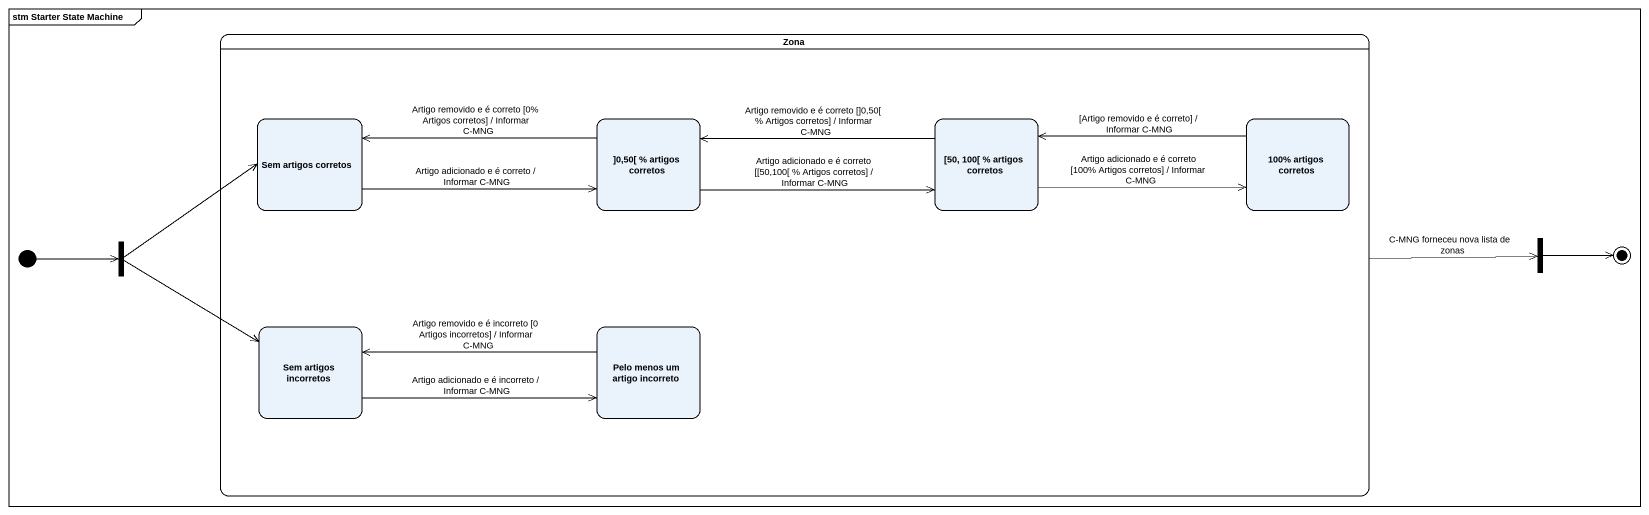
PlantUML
@startuml
mainframe stm Starter State Machine
hide empty description
state Zona {
  state "Sem artigos corretos" as Sem_artigos_corretos
  state "]0,50[ % artigos corretos" as s0_50_artigos_corretos
  state "[50, 100[ % artigos corretos" as s50_100_artigos_corretos
  state "100% artigos corretos" as s100_artigos_corretos
  state "Sem artigos incorretos" as Sem_artigos_incorretos
  state "Pelo menos um artigo incorreto" as Pelo_menos_um_artigo
}
state fork1 <<fork>>
state fork2 <<fork>>
[*] -right-> fork1
Zona -right-> fork2 : C-MNG forneceu nova lista de zonas
Sem_artigos_corretos -right-> s0_50_artigos_corretos : Artigo adicionado e é correto / Informar C-MNG
s0_50_artigos_corretos -left-> Sem_artigos_corretos : Artigo removido e é correto [0% Artigos corretos] / Informar C-MNG
s0_50_artigos_corretos -right-> s50_100_artigos_corretos : Artigo adicionado e é correto ~[~[50,100[ % Artigos corretos] / Informar C-MNG
s50_100_artigos_corretos -left-> s0_50_artigos_corretos : Artigo removido e é correto []0,50[ % Artigos corretos] / Informar C-MNG
s50_100_artigos_corretos -right-> s100_artigos_corretos : Artigo adicionado e é correto [100% Artigos corretos] / Informar C-MNG
s100_artigos_corretos -left-> s50_100_artigos_corretos : [Artigo removido e é correto] / Informar C-MNG
fork1 -right-> Sem_artigos_corretos
fork1 --> Sem_artigos_incorretos
Sem_artigos_incorretos -right-> Pelo_menos_um_artigo : Artigo adicionado e é incorreto / Informar C-MNG
Pelo_menos_um_artigo -left-> Sem_artigos_incorretos : Artigo removido e é incorreto [0 Artigos incorretos] / Informar C-MNG
fork2 -right-> [*]
@enduml
